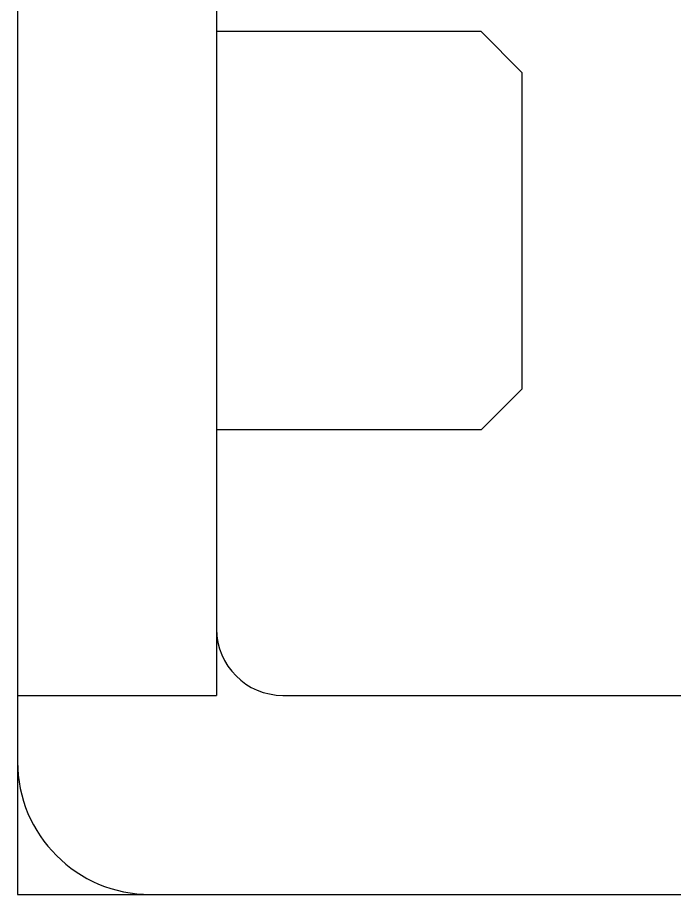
# Model space of a CAD drawing. Extents: x 1 to 262, y 0 to 247.
# Drawn here: x 61.89 to 66.84, y 107.77 to 114.37 of the extents above; entities that cross this region are included whole.
import ezdxf

# ---------------------------------------------------------------- set-up
doc = ezdxf.new("R2010")
doc.units = 0
doc.layers.get('0').update_dxf_attribs({"linetype": 'CONTINUOUS'})

msp = doc.modelspace()

# ---------------------------------------------------------------- linework, layer by layer
at = {"color": 7, "linetype": 'CONTINUOUS'}
for p, q in [((63.3877, 116.268), (63.3877, 109.268)), ((61.8877, 114.768), (61.8877, 107.768)), ((65.381, 114.268), (63.3877, 114.268)), ((65.6877, 113.9612), (65.381, 114.268)), ((65.6877, 113.9612), (65.6877, 111.5747)), ((65.6877, 111.5747), (65.381, 111.268)), ((65.381, 111.268), (63.3877, 111.268)), ((61.8877, 109.268), (63.3877, 109.268)), ((63.8877, 109.268), (67.1577, 109.268)), ((61.8877, 107.768), (77.8877, 107.768))]:
    msp.add_line(p, q, dxfattribs=at)
for centre, radius in [((63.8877, 109.768), 0.5), ((62.8877, 108.768), 1)]:
    msp.add_arc(centre, radius, 180, 270, dxfattribs=at)

doc.saveas('drawing.dxf')
